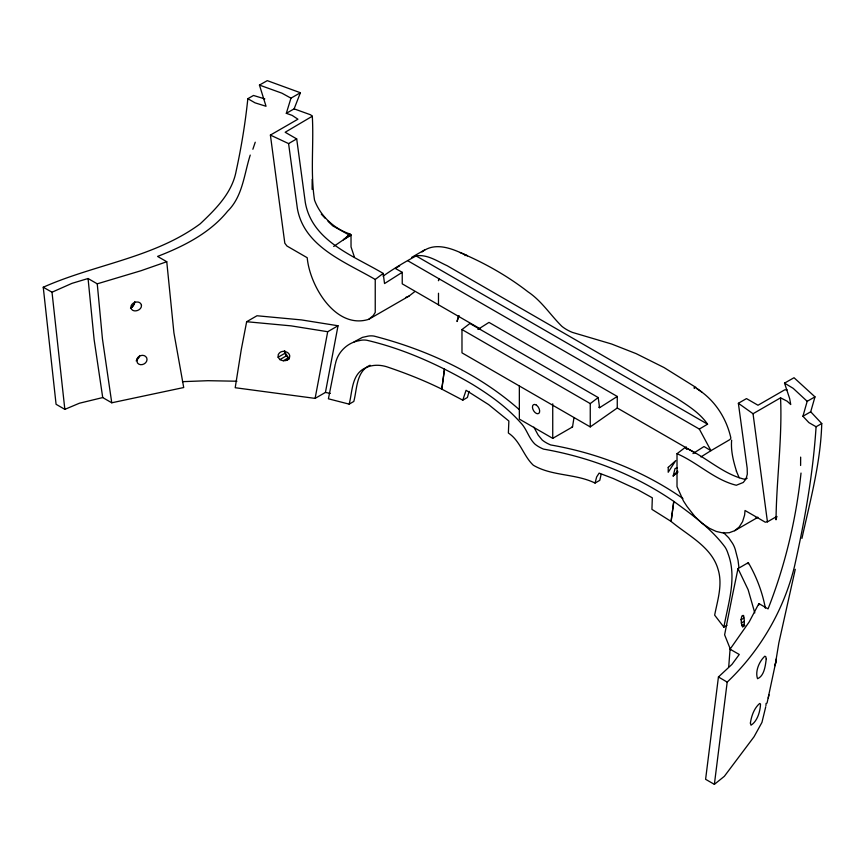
<?xml version="1.0" encoding="UTF-8"?>
<svg xmlns="http://www.w3.org/2000/svg" width="865" height="865" viewBox="0 0 865 865"><rect width="100%" height="100%" fill="white"/><g stroke="black" fill="none" stroke-linecap="round" stroke-linejoin="round"><path stroke-width="1.3" d="M480.572 329.068L438.479 304.794L438.49 293.246M519.346 385.855L519.346 419.082L552.735 438.36L572.522 426.942L573.949 417.882M590.254 426.91L590.265 403.609L598.191 397.543L469.9 323.488L461.975 329.543L461.986 352.855L590.254 426.91L617.264 407.999L617.264 396.462L488.985 322.396L477.923 329.424M800.612 465.478L800.655 457.109M312.103 189.381L312.168 179.379M787.085 389.834L784.663 389.856L758 405.242L746.484 398.592L738.375 403.274L753.037 413.73L780.554 397.835L787.161 401.198L790.74 404.539L789.669 398.624L784.533 383.119L794.027 377.735L814.981 396.862L810.71 411.783L821.75 423.547C820.669 462.678 810.267 500.467 801.931 538.419M821.75 423.547L816.084 426.759C813.014 473.988 804.731 520.741 794.384 566.867C783.56 610.679 759.848 651.129 727.195 682.107L714.371 784.36L705.602 779.3L718.437 676.971L731.974 664.374L739.261 654.481L730.071 649.183L749.198 621.913L758.875 603.575L768.055 608.884C785.139 565.537 796.081 519.368 801.022 473.068M765.374 608.192C762.389 592.201 756.529 576.739 748.322 562.639L738.007 568.597L732.136 596.926L724.611 634.802L730.601 649.766M278.108 357.223L278.281 354.477L279.492 352.898C283.277 348.984 292.532 353.115 288.942 358.672C286.618 361.321 282.779 361.181 279.892 359.602L278.108 357.223L284.92 353.288L284.715 350.768M758.778 605.046L758.875 603.575M765.936 705.624L766.098 703.353M731.639 440.101C730.73 450.773 733.293 460.948 736.537 471.36M730.071 649.183L728.752 666.493M264.82 98.902L253.488 95.464L247.833 98.686C245.325 122.938 241.378 147.061 236.188 170.892C232.177 192.917 215.753 209.071 200.204 223.819C153.927 257.975 94.696 264.279 43.25 287.234L56.074 404.29L64.843 409.361L79.396 403.231L102.719 397.565L111.758 402.787L183.715 387.531L173.908 332.787L166.761 261.727L157.571 256.418C183.488 246.406 209.795 233.204 227.592 211.233C242.741 196.409 244.071 174.254 250.234 155.084M441.864 388.947L444.48 369.096L441.777 389.12L462.775 400.16L467.414 397.478L469.089 391.38M726.968 625.352L723.875 627.136L714.652 615.145C717.582 600.072 722.837 584.535 718.026 569.213C711.592 546.723 687.675 535.316 671.132 521.444L673.781 501.386C634.791 474.55 589.93 457.228 543.49 449.097A36.568 21.117 0 0 1 535.057 444.232C528.591 438.144 526.839 428.889 520.568 422.639C506.825 407.145 489.709 394.905 472.106 384.157C439.29 364.987 403.771 348.865 366.76 340.237A21.679 18.479 56.1 0 0 359.148 340.691C347.611 342.551 337.782 351.979 335.501 363.462M671.045 521.487L673.781 501.386C692.216 514.794 711.333 528.688 725.032 547.08A21.679 10.856 87.1 0 1 728.06 553.676C737.099 577.852 728.222 603.056 723.875 627.136M315.109 398.387L327.705 331.717L338.031 325.759L325.435 392.429L315.109 398.387L235.204 387.725L241.249 349.698L246.655 321.715L256.981 315.757L301.431 319.909L338.031 325.759M741.078 619.708C742.657 608.538 745.781 622.508 743.576 625.968L742.711 626.801L741.813 625.557L741.078 619.708L743.727 618.183L743.597 615.404M776.413 658.708L775.094 665.693L778.846 642.9L795.27 569.311M765.741 706.781L761.946 722.416L754.053 736.742L724.362 776.305L714.371 784.36M775.721 662.395L767.05 703.083M748.095 563.872L748.322 562.639M780.554 397.835C782.382 438.555 776.467 479.167 776.024 519.789L776.835 516.459M335.252 364.273L328.408 398.808L349.168 404.139C352.498 391.553 351.45 374.253 365.43 367.906C372.664 364.295 381.227 364.641 388.677 367.43C406.788 373.594 424.607 380.654 441.777 389.12M601.132 474.377L599.791 480.324L595.055 483.059C575.495 473.501 552.097 476.269 533.348 465.251C523.401 455.931 520.362 440.912 508.371 433.008L508.869 421.017L488.639 404.615L466.073 390.288L462.775 400.16M768.271 698.023L768.996 694.855M678.009 472.031L673.165 475.999L675.046 468.538L677.414 467.727M595.055 483.059L596.634 476.972L599.121 473.123L613.361 478.54L637.905 489.817L652.329 497.829L651.929 509.366L671.132 521.444M814.981 396.862L807.186 401.317L802.925 416.249L808.883 422.607L816.084 426.759M252.872 149.245L255.24 142.217M247.833 98.686L255.034 102.838L266.042 106.276L259.446 85.084L267.274 80.64L300.404 92.739L290.964 98.156L286.315 113.315L292.111 115.38L297.928 119.197L270.399 135.081L284.812 243.206L286.964 246.028L307.216 257.727C309.681 285.645 335.555 329.814 368.76 319.315L409.004 296.1L414.605 291.732M300.404 92.739L294.122 108.86L286.315 113.315M459.088 315.693L457.023 321.521L458.536 315.79M700.931 456.936L710.954 450.665L699.342 429.083L707.57 424.185C699.807 412.875 687.762 405.544 676.484 398.105L447.205 265.739C437.43 261.317 427.148 254.007 416.119 255.921C404.636 262.106 393.889 268.496 383.108 276.13M138.314 357.277L138.032 357.818A11.667 6.736 -60 0 1 136.789 359.732M294.122 108.86L310.621 114.807L312.308 116.224L285.169 132.258L296.695 138.908L305.302 202.464C312.103 241.335 353.699 255.791 383.163 273.405L384.547 283.558L402.236 272.313L395.294 268.41L399.63 265.879M354.369 256.948L351.039 246.925L351.017 235.172L350.011 234.004L343.405 239.778L333.685 246.46M130.734 308.491L132.161 306.794A11.667 6.736 -60 0 0 134.443 302.847M673.165 475.999L677.652 471.057M368.76 319.315L373.204 315.639L375.237 312.427L375.237 279.471L383.163 273.405M747.198 478.226L744.235 479.188C722.437 473.836 705.397 456.439 684.939 447.638L677.014 453.703L677.014 486.66L683.48 501.019L687.124 506.598L694.995 516.643L702.077 523.282L709.473 528.31L716.198 531.434L722.978 532.97L729.238 532.721L734.72 530.688L739.218 526.958L742.57 521.66L744.624 515.01L745.035 510.491L765.276 522.19L767.439 521.844L776.619 516.546M354.077 341.88L362.403 337.393L366.36 336.528A21.679 18.479 56.1 0 1 373.972 336.074C426.521 349.633 478.161 373.258 519.151 409.523M136.151 360.9L139.146 357.31A5.104 2.952 -60 0 0 139.687 355.504M422.001 251.996C434.587 241.897 451.346 248.158 464.235 254.407M370.079 365.225C356.099 371.561 357.148 388.872 353.817 401.447L349.168 404.139M598.71 407.21L599.575 407.707L617.264 396.462M692.962 453.574L704.013 446.545L710.954 450.665L730.071 439.485L730.882 438.047C726.351 417.752 714.317 399.316 696.433 388.461M351.017 235.172L343.405 239.778L350.887 234.599L346.378 237.41L350.011 234.004C334.041 228.792 320.364 215.926 314.525 200.107C310.265 172.557 313.909 144.12 312.308 116.224M270.399 135.081L288.586 143.59L296.695 138.908M411.718 257.348L424.856 249.758M279.892 359.602L286.25 355.926L288.359 357.818L283.212 360.792M286.401 360.478L289.299 358.802M734.72 530.688L757.935 517.292L755.956 517.865M741.197 623.049L744.095 621.373M741.813 625.557L743.868 624.368M742.711 626.801L744.83 625.579M802.925 416.249L810.71 411.783M43.25 287.234L52.008 292.208L72.011 283.342L88.068 278.519L97.248 283.828L140.952 270.745L166.761 261.727M405.577 297.528L409.004 296.1M182.45 381.67L207.989 380.697L236.924 381.227M467.187 255.964L466.613 255.11L464.873 255.543L465.748 255.034C487.655 264.733 508.955 277.038 528.007 291.84C541.663 300.944 550.367 314.99 561.828 326.278A43.293 24.88 0.2 0 0 572.425 332.409L611.544 343.989L636.175 353.655L664.006 367.539L695.882 387.412L694.141 387.92L695.882 387.412M246.655 321.715L291.105 325.867L327.705 331.717M571.96 426.834L572.522 426.942M325.435 392.429L330.322 393.391M259.446 85.084L281.914 93.171L290.964 98.156M459.921 252.461L465.284 254.645M617.264 407.999L695.33 453.055M416.119 255.921L707.57 424.185M407.902 260.819L699.342 429.083M375.237 279.471C345.762 262.127 304.199 247.12 297.376 208.53L288.586 143.59M461.975 329.543L590.265 403.609M677.014 453.703C697.46 462.494 714.512 479.902 736.31 485.254L743.273 482.465L745.987 478.95L747.317 474.182L747.176 468.214L738.375 403.274M438.479 304.794L402.236 283.839L402.236 272.313M718.437 676.971L727.195 682.107M784.533 383.119L793.183 388.342L807.186 401.317M682.863 498.478C643.419 471.014 597.888 453.163 550.691 444.945A36.568 21.117 0 0 1 542.258 440.069L538.192 435.117L533.867 427.159M697.028 388.45L701.893 392.169M328.03 221.278L332.776 225.884L348.519 234.653M723.367 532.472L728.698 537.749L732.244 542.917A21.679 10.856 87.1 0 1 735.272 549.513L738.04 560.315L738.926 567.462M321.293 214.109L325.197 218.294M288.888 358.413L285.18 352.769A11.667 6.736 60 0 1 284.423 350.682M738.007 568.597L748.139 589.735L754.788 612.907M284.92 353.288L286.25 355.926M736.364 471.111L739.186 477.75M111.758 402.787L102.448 338.939L97.248 283.828M102.719 397.565L94.112 339.512L88.068 278.519M686.14 446.816L686.529 449.303M598.191 397.543L599.575 407.707M753.037 413.73L767.439 521.844M52.008 292.208L64.843 409.361M552.735 403.814L552.735 438.36M134.81 301.517A5.104 2.952 -60 0 1 130.496 308.102M750.398 723.086L751.004 725.194C757.394 721.28 760.259 711.365 760.519 703.991L759.632 703.483C754.129 708.23 751.404 716.036 750.398 723.086M668.234 467.381L668.202 472.258L675.738 460.613L668.234 467.381M766.239 659.033C765.374 665.726 764.282 675.933 757.545 678.701C754.896 671.283 759.275 661.347 764.822 656.2L765.849 656.795L766.239 659.033M141.482 305.367C141.882 310.795 131.967 313.476 130.864 307.583C130.507 302.101 140.292 299.377 141.482 305.367M136.865 359.397L137.394 362.9C140.649 367.225 148.564 363.105 146.758 357.959C144.715 353.58 137.978 355.104 136.865 359.397M438.609 279.676L438.479 280.725L438.977 278.757L438.609 279.676M536.376 405.144L536.03 404.907A5.114 2.952 60 0 0 532.818 409.069A5.114 2.952 60 0 0 538.927 413.286A5.114 2.952 60 0 0 536.765 405.404L536.376 405.144"/></g></svg>
